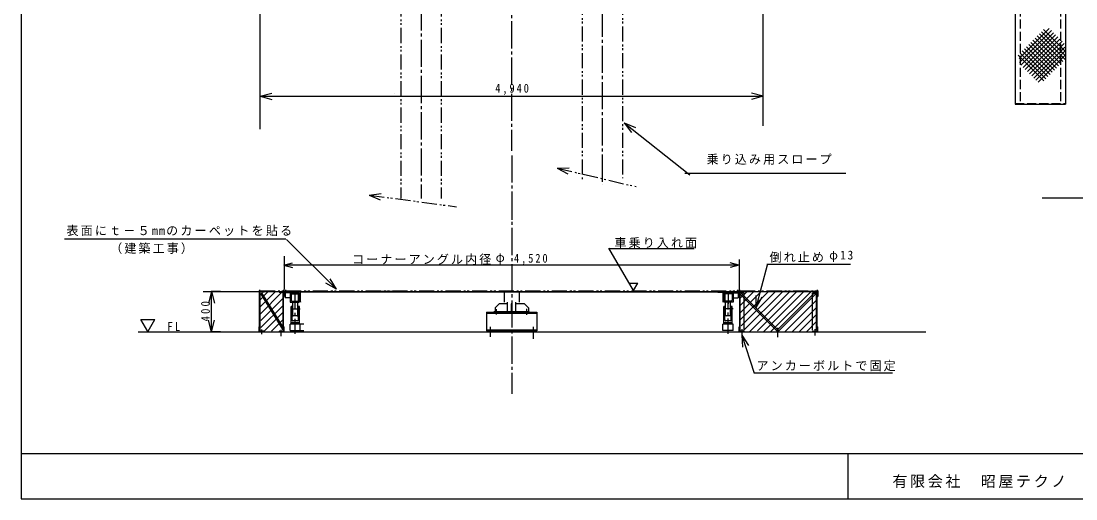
# Model space of a CAD drawing. Units: millimetres, scale not verified. Extents: x -8364 to 8286, y -6039 to 5961.
# Drawn here: x -8364 to 2119, y -6039 to -1292 of the extents above; entities that cross this region are included whole.
import ezdxf
from ezdxf.enums import TextEntityAlignment as Align

# ---------------------------------------------------------------- set-up
doc = ezdxf.new("R2010")
doc.units = ezdxf.units.MM
doc.header["$LTSCALE"] = 30
for name, pattern in [('CHAIN1', [8, 5, -1, 1, -1]), ('CHAIN2', [12, 9, -1, 1, -1]), ('DASHED1', [1.8, 1.2, -0.6]), ('DASHED3', [4, 3, -1]), ('DOUBLE_CHAIN1', [8.8, 5, -1, 0.6, -0.6, 0.6, -1])]:
    doc.linetypes.add(name, pattern=pattern)
doc.layers.add('0-0', color=7, linetype='Continuous')
doc.styles.add('ＭＳ ゴシック', font='')
doc.styles.get('ＭＳ ゴシック').set_extended_font_data('MS Gothic')

msp = doc.modelspace()

# ---------------------------------------------------------------- linework, layer by layer
at = {"layer": '0-0', "linetype": 'CHAIN2'}
for p, q in [((-3488.7, 5185.97), (-3488.7, -2581.4)), ((-4388.7, -756.86), (-4388.7, -3053.43)), ((-2588.59, -817.58), (-2588.59, -2919.94)), ((-3488.59, -2626.52), (-3488.59, -4995.69)), ((-1338.58, -3978.65), (-1338.58, -4101.19))]:
    msp.add_line(p, q, dxfattribs=at)
at = {"layer": '0-0'}
for p, q in [((1515.16, 943.67), (1515.16, -2117.33)), ((2015.16, 943.67), (2015.16, -2117.33)), ((-5988.7, -2365.27), (-5988.7, 127.23)), ((-988.7, -2331.96), (-988.7, -150.17)), ((1853.88, -1365.02), (1555.55, -1663.34)), ((1875.09, -1386.23), (1559.4, -1701.93)), ((1896.31, -1407.44), (1573.03, -1730.72)), ((1917.52, -1428.66), (1594.24, -1751.93)), ((1938.73, -1449.87), (1615.46, -1773.15)), ((1713.41, -1461.4), (1968.35, -1716.33)), ((1734.63, -1440.18), (1989.56, -1695.12)), ((1755.84, -1418.97), (2010.78, -1673.91)), ((1777.05, -1397.76), (2012.74, -1633.44)), ((1798.27, -1376.54), (2015.17, -1593.45)), ((1607.35, -1567.46), (1862.28, -1822.4)), ((1628.56, -1546.25), (1883.5, -1801.19)), ((1959.95, -1471.08), (1636.67, -1794.36)), ((1649.77, -1525.04), (1904.71, -1779.97)), ((1981.16, -1492.3), (1657.88, -1815.57)), ((1670.99, -1503.82), (1925.92, -1758.76)), ((2002.37, -1513.51), (1679.1, -1836.79)), ((1692.2, -1482.61), (1947.14, -1737.55)), ((2008.37, -1549.94), (1700.31, -1858)), ((1543.71, -1631.1), (1798.64, -1886.04)), ((1564.92, -1609.89), (1819.86, -1864.82)), ((1586.13, -1588.68), (1841.07, -1843.61)), ((2013.62, -1587.12), (1721.52, -1879.21)), ((2014.64, -1628.52), (1742.74, -1900.43)), ((-5988.7, -2038.48), (-5872.79, -2007.42)), ((-5988.7, -2038.48), (-988.7, -2038.48)), ((-5988.7, -2038.48), (-5872.79, -2069.54)), ((-988.7, -2038.48), (-1104.61, -2007.42)), ((-988.7, -2038.48), (-1104.61, -2069.54)), ((1515.16, -2117.33), (2015.16, -2117.33)), ((-2369.33, -2302.58), (-1718.6, -2819.83)), ((-2369.33, -2302.58), (-2259.26, -2350.4)), ((-2369.33, -2302.58), (-2297.91, -2399.02)), ((-1768.65, -2803.15), (-166.85, -2803.15)), ((1782, -3047.72), (3837.64, -3047.72)), ((-3488.59, -3160.48), (-3488.59, -3265.05)), ((-5732.35, -3457.92), (-7933.67, -3457.92)), ((-5231.15, -3955.68), (-5726.28, -3460.56)), ((-2278.68, -3970.07), (-2522.09, -3548.47)), ((-2517.44, -3551.93), (-1675.61, -3551.93)), ((-5748.34, -3626.61), (-5748.34, -3957.17)), ((-1228.35, -3661.17), (-1228.35, -3984.95)), ((-5752.61, -3716.61), (-5665.67, -3693.32)), ((-1231.26, -3716.61), (-1318.19, -3693.32)), ((-1231.26, -3716.61), (-1318.19, -3739.9)), ((-1060.03, -4137.19), (-946.38, -3713.04)), ((-954.4, -3708.61), (-121.61, -3708.61)), ((-5231.15, -3955.68), (-5291.15, -3851.75)), ((-6554.92, -3978.86), (-5749.64, -3978.86)), ((-6472.04, -3978.86), (-6503.09, -4094.77)), ((-6382.04, -3978.86), (-6475.35, -3978.86)), ((-6472.04, -4378.86), (-6472.04, -3978.86)), ((-6472.04, -3978.86), (-6440.98, -4094.77)), ((-6224.41, -3978.86), (-6035.05, -3978.86)), ((-6056.2, -3978.86), (-5763.27, -3978.86)), ((-5999.13, -3972.85), (-5999.13, -4028.86)), ((-5999.13, -3978.65), (-5999.13, -4028.86)), ((-5999.13, -3978.65), (-5999.13, -4028.86)), ((-5999.13, -3978.86), (-5999.13, -4028.86)), ((-5907.72, -3979.87), (-5987.95, -4060.09)), ((-5838.63, -3981.49), (-5984.83, -4127.69)), ((-5949.13, -3980.86), (-5949.13, -3978.86)), ((-5799.39, -3980.86), (-5799.39, -3978.86)), ((-5749.39, -3972.9), (-5749.39, -4028.99)), ((-5739.44, -3978.86), (-5498.84, -3978.86)), ((-5739.39, -3972.79), (-5739.39, -3985.09)), ((-5520.39, -3978.86), (-1238.48, -3978.86)), ((-5231.15, -3955.68), (-5335.08, -3895.68)), ((-4537.47, -3978.86), (-4941.48, -3978.86)), ((-3141.15, -3979.4), (-3141.76, -3979.75)), ((-2321.18, -3896.41), (-2233.53, -3896.41)), ((-2278.68, -3970.07), (-2235.01, -3894.42)), ((-2225.51, -3978.86), (-2132.84, -3978.86)), ((-1895.7, -3978.86), (-1665.73, -3978.86)), ((-1238.58, -3972.94), (-1238.58, -4040.85)), ((-1230.67, -3978.84), (-1230.56, -3978.84)), ((-1228.55, -3972.87), (-1228.55, -4028.86)), ((-1228.55, -3978.65), (-1228.55, -4028.86)), ((-1228.55, -3978.65), (-1228.55, -4028.86)), ((-1228.55, -3978.86), (-1228.55, -4028.86)), ((-1228.51, -3978.86), (-780.69, -3978.86)), ((-1216.04, -4115.27), (-1080.73, -3979.96)), ((-1207.27, -4318.64), (-870.72, -3982.09)), ((-1178.55, -3980.86), (-1178.55, -3978.86)), ((-1125.15, -4377.94), (-728.39, -3981.18)), ((-1019.19, -3969.48), (-1019.19, -3969.61)), ((-1009.19, -3969.48), (-1009.19, -3969.78)), ((-1008.96, -3978.86), (-447.32, -3978.86)), ((-912.61, -4377.53), (-515.84, -3980.76)), ((-446.83, -3978.86), (-816.07, -3978.86)), ((-497.46, -3980.86), (-497.46, -3978.86)), ((-447.46, -3972.86), (-447.46, -4028.86)), ((-447.46, -3978.65), (-447.46, -4028.86)), ((-5997.13, -4028.86), (-5999.13, -4028.86)), ((-5993.13, -3992.27), (-5993.13, -4027.87)), ((-5993.13, -4364.83), (-5993.13, -3993.36)), ((-5988.13, -3995.67), (-5993.11, -3995.67)), ((-5988.38, -4028.86), (-5988.57, -4028.86)), ((-5988.13, -4361.66), (-5988.13, -3995.67)), ((-5986.2, -3998.07), (-5764.1, -4358.07)), ((-5772.54, -3986.1), (-5985.46, -4199.03)), ((-5953.13, -3984.86), (-5984.63, -3984.86)), ((-5763.42, -4047.7), (-5981.97, -4266.25)), ((-5973.43, -3990.19), (-5751.34, -4350.19)), ((-5795.39, -3984.86), (-5763.89, -3984.86)), ((-5760.39, -3995.67), (-5755.4, -3995.67)), ((-5760.39, -4361.66), (-5760.39, -3995.67)), ((-5760.13, -4028.86), (-5759.95, -4028.86)), ((-5755.39, -3992.27), (-5755.39, -4027.87)), ((-5755.39, -4364.83), (-5755.39, -3993.36)), ((-5751.39, -4028.86), (-5749.39, -4028.86)), ((-1431.07, -3985.07), (-5739.39, -3985.07)), ((-5739.39, -3990.96), (-5739.39, -4041)), ((-5689.43, -4041), (-5739.39, -4041)), ((-5685.03, -3991), (-5739.24, -3991)), ((-5689.32, -4084.51), (-5689.56, -4084.51)), ((-5689.28, -4084.51), (-5689.52, -4084.51)), ((-5689.3, -3990.57), (-5689.3, -4085.35)), ((-5685.03, -3991), (-5689.3, -3991)), ((-5689.3, -4085.35), (-5599.01, -4085.35)), ((-5679.83, -3994.07), (-5608.3, -3994.07)), ((-5679.54, -4003.07), (-5608.3, -4003.07)), ((-5679.3, -3985.07), (-5679.3, -3985.04)), ((-5679.3, -3996.67), (-5679.3, -4066.49)), ((-5670.3, -4075), (-5605.3, -4075)), ((-5619.69, -4085.35), (-5659.69, -4085.35)), ((-5655.01, -4084.51), (-5655.25, -4084.51)), ((-5649.97, -4087.24), (-5649.97, -4087.76)), ((-5649.93, -4087.24), (-5649.93, -4087.76)), ((-5638.13, -4085.16), (-5638.13, -4084.97)), ((-5638.09, -4085.16), (-5638.09, -4084.97)), ((-5609.3, -3995.28), (-5609.3, -4074.65)), ((-5603.81, -4085.16), (-5603.81, -4084.97)), ((-5599.3, -4003.07), (-5599.3, -4069.07)), ((-5599.3, -4081), (-5599.3, -4085)), ((-5593.34, -4075.07), (-5589.31, -4075.07)), ((-5593.3, -4075.07), (-5589.27, -4075.07)), ((-5589.3, -3984.89), (-5589.3, -4085.07)), ((-5581.66, -4087.24), (-5581.66, -4087.37)), ((-3563.59, -3986.36), (-3563.59, -4085.01)), ((-3528.84, -4175.51), (-3528.84, -4084.23)), ((-3448.84, -4175.81), (-3448.84, -4084.53)), ((-3413.59, -3985.63), (-3413.59, -4083.91)), ((-1439.36, -3984.93), (-1238.48, -3984.93)), ((-1384.58, -4074.93), (-1388.61, -4074.93)), ((-1388.58, -3984.74), (-1388.58, -4085.07)), ((-1388.21, -4083.91), (-1388.45, -4083.91)), ((-1288.58, -4084.86), (-1378.87, -4084.86)), ((-1378.58, -4002.93), (-1378.58, -4068.93)), ((-1378.58, -4080.86), (-1378.58, -4084.86)), ((-1307.58, -4074.86), (-1372.58, -4074.86)), ((-1298.06, -3993.93), (-1369.58, -3993.93)), ((-1298.35, -4002.93), (-1369.58, -4002.93)), ((-1368.58, -3995.13), (-1368.58, -4074.51)), ((-1318.58, -4084.75), (-1358.58, -4084.75)), ((-1348.86, -4086.64), (-1348.86, -4087.15)), ((-1337.02, -4084.55), (-1337.02, -4084.36)), ((-1314.86, -4086.64), (-1314.86, -4086.76)), ((-1298.58, -3996.53), (-1298.58, -4066.34)), ((-1292.69, -3990.85), (-1238.42, -3990.85)), ((-1288.58, -3990.86), (-1288.58, -4084.86)), ((-1288.45, -4040.85), (-1238.58, -4040.85)), ((-1226.55, -4028.86), (-1228.55, -4028.86)), ((-1222.55, -3992.27), (-1222.55, -4027.87)), ((-1222.55, -4364.83), (-1222.55, -3993.36)), ((-1177.53, -3995.67), (-1222.53, -3995.67)), ((-1220.99, -4002.38), (-843.85, -4379.52)), ((-1217.81, -4028.86), (-1217.99, -4028.86)), ((-1217.55, -4361.66), (-1217.55, -3995.67)), ((-1217.18, -4045.71), (-1156.02, -3984.54)), ((-1215.98, -3984.86), (-1182.5, -3984.86)), ((-1215.92, -4185.86), (-1014.32, -3984.26)), ((-1215.54, -4256.2), (-944.1, -3984.76)), ((-1181.82, -3984.86), (-1214.05, -3984.86)), ((-1182.06, -4364.13), (-801.77, -3983.85)), ((-1177.55, -4361.66), (-1177.55, -3995.67)), ((-1060.03, -4137.19), (-1060.03, -4017.19)), ((-1060.03, -4137.19), (-1000.03, -4033.26)), ((-1047.03, -4370.53), (-661.98, -3985.48)), ((-982.19, -4376.4), (-590.5, -3984.7)), ((-853, -4367.42), (-471.44, -3985.86)), ((-842.39, -4378.02), (-461.16, -3996.79)), ((-772.81, -4379.15), (-464.85, -4071.19)), ((-498.46, -4361.66), (-498.46, -3995.67)), ((-498.22, -3995.67), (-453.47, -3995.67)), ((-493.46, -3984.86), (-461.96, -3984.86)), ((-472.23, -3985.72), (-461.16, -3996.79)), ((-458.46, -4361.66), (-458.46, -3995.67)), ((-458.2, -4028.86), (-458.02, -4028.86)), ((-453.46, -3992.27), (-453.46, -4027.87)), ((-453.46, -3992.31), (-453.46, -4028.86)), ((-453.46, -4364.83), (-453.46, -3993.36)), ((-449.46, -4028.86), (-447.46, -4028.86)), ((-5761.06, -4116.05), (-5979.98, -4334.97)), ((-5761.31, -4187.01), (-5947.62, -4373.32)), ((-5671.19, -4127), (-5681.19, -4127)), ((-5681.19, -4302.55), (-5681.19, -4127)), ((-5671.15, -4127), (-5681.15, -4127)), ((-5671.19, -4261.54), (-5671.19, -4127)), ((-5664.69, -4215.35), (-5664.69, -4090.35)), ((-5614.65, -4215.35), (-5614.65, -4090.35)), ((-5598.19, -4127), (-5608.19, -4127)), ((-5608.19, -4262.63), (-5608.19, -4127)), ((-5598.15, -4127), (-5608.15, -4127)), ((-5598.19, -4302.19), (-5598.19, -4127)), ((-5598.15, -4302.19), (-5598.15, -4139.09)), ((-3738.59, -4184.86), (-3738.59, -4369.42)), ((-3653.3, -4140.86), (-3613.3, -4100.86)), ((-3653.3, -4140.86), (-3653.3, -4174.69)), ((-3529.55, -4100.86), (-3613.3, -4100.86)), ((-3485.6, -4100.86), (-3493.04, -4100.86)), ((-3491.84, -4176.1), (-3491.84, -4100.86)), ((-3485.84, -4176.1), (-3485.84, -4100.86)), ((-3361.29, -4100.86), (-3449.76, -4100.86)), ((-3361.29, -4100.86), (-3321.29, -4140.86)), ((-3321.29, -4140.86), (-3321.29, -4174.69)), ((-3313.84, -4184.86), (-3313.84, -4175.86)), ((-1370.08, -4126.4), (-1380.08, -4126.4)), ((-1380.08, -4301.94), (-1380.08, -4126.4)), ((-1370.08, -4260.93), (-1370.08, -4126.4)), ((-1363.58, -4214.75), (-1363.58, -4089.75)), ((-1313.58, -4214.75), (-1313.58, -4089.75)), ((-1297.08, -4126.4), (-1307.08, -4126.4)), ((-1307.08, -4262.02), (-1307.08, -4126.4)), ((-1297.08, -4301.58), (-1297.08, -4126.4)), ((-701.41, -4378.46), (-459.07, -4136.12)), ((-7099.97, -4372.05), (-7033.52, -4256.96)), ((-6472.04, -4378.86), (-6503.09, -4262.95)), ((-6472.04, -4378.86), (-6440.98, -4262.95)), ((-5760.07, -4256.48), (-5875.91, -4372.32)), ((-5598.26, -4290.99), (-5681.34, -4290.99)), ((-5597.76, -4290.99), (-5681.3, -4290.99)), ((-5616.52, -4270.99), (-5663.08, -4270.99)), ((-5616.48, -4270.99), (-5663.04, -4270.99)), ((-5619.69, -4220.35), (-5659.69, -4220.35)), ((-5619.65, -4220.35), (-5659.65, -4220.35)), ((-3736.45, -4194.86), (-3239.27, -4194.86)), ((-1297.15, -4290.39), (-1380.23, -4290.39)), ((-1315.41, -4270.39), (-1361.97, -4270.39)), ((-1318.58, -4219.75), (-1358.58, -4219.75)), ((-630.09, -4377.85), (-459.35, -4207.11)), ((-560.12, -4378.59), (-459.28, -4277.75)), ((-7200.09, -4378.86), (628.14, -4378.86)), ((-6382.04, -4378.86), (-6475.35, -4378.86)), ((-5999.13, -4378.32), (-5999.13, -4328.47)), ((-5997.13, -4328.47), (-5999.13, -4328.47)), ((-5999.13, -4378.32), (-5999.13, -4328.47)), ((-5993.13, -4365.06), (-5993.13, -4329.46)), ((-5993.13, -4369.1), (-5993.13, -4369.15)), ((-5988.13, -4361.66), (-5993.11, -4361.66)), ((-5988.38, -4328.47), (-5988.57, -4328.47)), ((-5953.13, -4372.47), (-5984.63, -4372.47)), ((-5949.13, -4376.47), (-5949.13, -4378.47)), ((-5799.39, -4376.47), (-5799.39, -4378.47)), ((-5795.39, -4372.47), (-5763.89, -4372.47)), ((-5760.39, -4361.66), (-5755.4, -4361.66)), ((-5760.13, -4328.47), (-5759.95, -4328.47)), ((-5755.39, -4365.06), (-5755.39, -4329.46)), ((-5755.39, -4369.1), (-5755.39, -4369.15)), ((-5751.39, -4328.47), (-5749.39, -4328.47)), ((-5749.39, -4378.79), (-5749.39, -4328.41)), ((-5589.69, -4302.99), (-5689.69, -4302.99)), ((-5589.36, -4302.99), (-5689.69, -4302.99)), ((-5689.69, -4366.63), (-5689.69, -4302.99)), ((-5589.36, -4367.99), (-5689.69, -4367.99)), ((-5589.33, -4302.99), (-5689.65, -4302.99)), ((-5689.65, -4366.63), (-5689.65, -4302.99)), ((-5589.38, -4302.99), (-5689.65, -4302.99)), ((-5589.33, -4367.99), (-5689.65, -4367.99)), ((-5681.19, -4302.99), (-5681.19, -4302.39)), ((-5681.15, -4302.99), (-5681.15, -4302.39)), ((-5555.38, -4302.99), (-5655.38, -4302.99)), ((-5555.05, -4367.99), (-5655.38, -4367.99)), ((-5646.88, -4302.99), (-5646.88, -4302.39)), ((-5598.19, -4303.04), (-5598.19, -4301.71)), ((-5598.15, -4303.04), (-5598.15, -4301.71)), ((-5589.69, -4367.09), (-5589.69, -4302.99)), ((-5589.65, -4367.09), (-5589.65, -4302.99)), ((-5563.88, -4303.04), (-5563.88, -4301.71)), ((-3738.59, -4369.42), (-3238.59, -4369.42)), ((-3737.38, -4359.42), (-3240.21, -4359.42)), ((-1288.58, -4302.39), (-1388.58, -4302.39)), ((-1288.25, -4302.39), (-1388.58, -4302.39)), ((-1388.58, -4366.03), (-1388.58, -4302.39)), ((-1288.25, -4367.39), (-1388.58, -4367.39)), ((-1380.08, -4302.39), (-1380.08, -4301.78)), ((-1297.08, -4302.43), (-1297.08, -4301.11)), ((-1288.58, -4366.49), (-1288.58, -4302.39)), ((-1228.55, -4378.32), (-1228.55, -4328.47)), ((-1226.55, -4328.47), (-1228.55, -4328.47)), ((-1228.55, -4378.32), (-1228.55, -4328.47)), ((-1222.55, -4365.06), (-1222.55, -4329.46)), ((-1222.55, -4369.1), (-1222.55, -4369.15)), ((-1217.55, -4361.66), (-1222.53, -4361.66)), ((-1217.81, -4328.47), (-1217.99, -4328.47)), ((-1182.55, -4372.47), (-1214.05, -4372.47)), ((-1178.55, -4376.47), (-1178.55, -4378.47)), ((-847.73, -4338.65), (-847.73, -4433.18)), ((-497.46, -4376.47), (-497.46, -4378.47)), ((-493.46, -4372.47), (-461.96, -4372.47)), ((-458.46, -4361.66), (-453.47, -4361.66)), ((-458.2, -4328.47), (-458.02, -4328.47)), ((-453.46, -4365.06), (-453.46, -4329.46)), ((-453.46, -4369.1), (-453.46, -4369.15)), ((-449.46, -4328.47), (-447.46, -4328.47)), ((-447.46, -4378.86), (-447.46, -4328.47)), ((-1200.21, -4413.13), (-1077.97, -4790.98)), ((-1200.21, -4413.13), (-1134.98, -4513.85)), ((-1200.21, -4413.13), (-1194.08, -4532.97)), ((-1077.97, -4785.42), (296.86, -4785.42)), ((-8363.99, -5588.99), (8286.01, -5588.99)), ((-143.99, -6038.99), (-143.99, -5588.08))]:
    msp.add_line(p, q, dxfattribs=at)
at = {"layer": '0-0', "linetype": 'DASHED3'}
for p, q in [((1565.16, 882.67), (1565.16, -2117.33)), ((1965.16, 882.67), (1965.16, -2117.33)), ((1515.16, -2112.33), (2015.16, -2112.33))]:
    msp.add_line(p, q, dxfattribs=at)
at = {"layer": '0-0', "linetype": 'DOUBLE_CHAIN1'}
for p, q in [((-4588.7, -832.09), (-4588.7, -3053.43)), ((-4188.7, -832.09), (-4188.7, -3053.43)), ((-2788.59, -817.58), (-2788.59, -2869.89)), ((-2388.59, -817.58), (-2388.59, -2853.2)), ((-3036.74, -2753.09), (-2916.8, -2749.26)), ((-3036.74, -2753.09), (-2252.53, -2936.63)), ((-3036.74, -2753.09), (-2930.96, -2809.75)), ((-4905.51, -3020.06), (-4786.49, -3004.74)), ((-4905.51, -3020.06), (-4037.87, -3136.85)), ((-4905.51, -3020.06), (-4794.77, -3066.3)), ((-5989.18, -3972.86), (-5759.34, -3972.86)), ((-5729.39, -3972.86), (-1248.59, -3972.86)), ((-1218.5, -3972.86), (-457.38, -3972.86))]:
    msp.add_line(p, q, dxfattribs=at)
at = {"layer": '0-0', "linetype": 'DASHED1'}
msp.add_line((-4651.76, -2009.33), (-4651.86, -2009.47), dxfattribs=at)
at = {"layer": '0-0', "linetype": 'CHAIN1'}
for p, q in [((-5639.69, -4398.85), (-5639.69, -3972.02)), ((-1338.58, -4398.25), (-1338.58, -4075.4)), ((-5589.52, -4152.85), (-5686.96, -4152.85)), ((-5589.49, -4152.85), (-5686.92, -4152.85)), ((-3638.84, -4208.11), (-3638.84, -4152.77)), ((-3338.84, -4211.27), (-3338.84, -4149.61)), ((-1288.41, -4152.25), (-1385.85, -4152.25)), ((-5975.84, -4356.52), (-5975.84, -4401.66)), ((-5782.65, -4358.33), (-5782.65, -4421.52)), ((-3703.59, -4328.23), (-3703.59, -4427.47)), ((-3273.59, -4331.03), (-3273.59, -4449.01)), ((-1200.46, -4353.66), (-1200.46, -4408.94)), ((-477.14, -4353.66), (-477.14, -4415.85))]:
    msp.add_line(p, q, dxfattribs=at)
at = {"layer": '0-0'}
for points in [[(-8363.99, -6038.99), (8286.01, -6038.99), (8286.01, 5961.01), (-8363.99, 5961.01)], [(-5999.14, -3978.87), (-5989.14, -3978.87), (-5989.14, -3968.87), (-5999.14, -3968.87)], [(-5759.39, -3978.87), (-5749.39, -3978.87), (-5749.39, -3968.87), (-5759.39, -3968.87)], [(-5739.39, -3978.85), (-5729.39, -3978.85), (-5729.39, -3968.85), (-5739.39, -3968.85)], [(-1248.58, -3978.86), (-1238.58, -3978.86), (-1238.58, -3968.86), (-1248.58, -3968.86)], [(-1228.53, -3978.84), (-1218.53, -3978.84), (-1218.53, -3968.84), (-1228.53, -3968.84)], [(-457.46, -3978.86), (-447.46, -3978.86), (-447.46, -3968.86), (-457.46, -3968.86)]]:
    msp.add_lwpolyline(points, close=True, dxfattribs=at)
for points in [[(-1231.26, -3716.61), (-5752.61, -3716.61), (-5665.67, -3739.9)], [(-1221.39, -4002.15), (-1210.7, -3991.46), (-833.24, -4368.91)], [(-3738.59, -4184.86), (-3238.59, -4184.86), (-3238.59, -4369.42)], [(-3663.84, -4184.86), (-3663.84, -4175.86), (-3313.84, -4175.86)], [(-7104.08, -4376.16), (-7172.9, -4256.96), (-7033.52, -4256.96)]]:
    msp.add_lwpolyline(points, dxfattribs=at)
for centre, radius, start, end in [((-5953.13, -3980.86), 4, 270, 0), ((-5795.39, -3980.86), 4, 180, 270), ((-1258.45, -3980.77), 14, 7.64041, 7.83001), ((-1182.55, -3980.86), 4, 270, 0), ((-493.46, -3980.86), 4, 180, 270), ((-5997.13, -4024.86), 4, 270, 0), ((-5984.63, -3993.36), 8.5, 90, 180), ((-5763.89, -3993.36), 8.5, 0, 90), ((-5751.39, -4024.86), 4, 180, 270), ((-5685.3, -3997), 6, 0, 90), ((-5670.3, -3985.07), 9, 180, 270), ((-5670.3, -4066), 9, 180, 270), ((-5659.69, -4090.35), 5, 90, 180), ((-5619.65, -4090.35), 5, 0, 90), ((-5619.93, -4072.51), 6, 330, 330.47061), ((-5619.89, -4072.51), 6, 330, 330.47061), ((-5608.3, -4003.07), 9, 0, 90), ((-5605.3, -4081), 6, 0, 90), ((-5593.3, -4069.07), 6, 180, 270), ((-5585.62, -4072.51), 6, 330, 330.47061), ((-1384.58, -4068.93), 6, 270, 0), ((-1369.58, -4002.93), 9, 90, 180), ((-1372.58, -4080.86), 6, 90, 180), ((-1358.58, -4089.75), 5, 90, 180), ((-1357.99, -4072.37), 6, 209.52938, 210), ((-1318.58, -4089.75), 5, 0, 90), ((-1318.42, -4072.51), 6, 330, 330.47061), ((-1307.58, -3984.93), 9, 270, 0), ((-1307.58, -4065.86), 9, 270, 0), ((-1292.58, -3996.86), 6, 90, 180), ((-1226.55, -4024.86), 4, 270, 0), ((-1214.05, -3993.36), 8.5, 90, 180), ((-461.96, -3993.36), 8.5, 0, 90), ((-449.46, -4024.86), 4, 180, 270), ((-5661.69, -4116), 7, 244.62306, 244.79505), ((-5661.65, -4116), 7, 244.62306, 244.79505), ((-5627.38, -4116), 7, 244.62306, 244.79505), ((-1360.58, -4115.4), 7, 244.62306, 244.79505), ((-5661.25, -4260.97), 10, 181.1017, 275.11731), ((-5661.21, -4260.97), 10, 181.1017, 275.11731), ((-5659.69, -4215.35), 5, 180, 270), ((-5659.65, -4215.35), 5, 180, 270), ((-5619.69, -4215.35), 5, 270, 0), ((-5619.65, -4215.35), 5, 270, 0), ((-5618.13, -4261.12), 10, 270, 0), ((-5618.09, -4261.12), 10, 270, 0), ((-1360.13, -4260.36), 10, 181.1017, 275.11731), ((-1358.58, -4214.75), 5, 180, 270), ((-1318.58, -4214.75), 5, 270, 0), ((-1317.02, -4260.51), 10, 270, 0), ((-5997.13, -4332.47), 4, 0, 90), ((-5984.63, -4363.97), 8.5, 180, 270), ((-5953.13, -4376.47), 4, 0, 90), ((-5795.39, -4376.47), 4, 90, 180), ((-5763.89, -4363.97), 8.5, 270, 0), ((-5751.39, -4332.47), 4, 90, 180), ((-1226.55, -4332.47), 4, 0, 90), ((-1214.05, -4363.97), 8.5, 180, 270), ((-1182.55, -4376.47), 4, 0, 90), ((-493.46, -4376.47), 4, 90, 180), ((-461.96, -4363.97), 8.5, 270, 0), ((-449.46, -4332.47), 4, 90, 180)]:
    msp.add_arc(centre, radius, start, end, dxfattribs=at)

# ---------------------------------------------------------------- texts
at = {"layer": '0-0', "style": 'ＭＳ ゴシック'}
msp.add_text('φ', height=87.98, dxfattribs=at).set_placement((-3648.06, -3709.89), align=Align.BOTTOM_LEFT)
at = {"layer": '0-0', "attachment_point": 7, "style": 'ＭＳ ゴシック'}
for s, insert, char_height in [('\\T1.39;\\W0.85;4,940', (-3651.63, -2025.55), 87.98), ('\\T1.17;乗り込み用スロープ', (-1551.74, -2719.72), 87.98), ('\\T1.18;表面にｔ－５mmのカーペットを貼る', (-7913.87, -3428.28), 87.98), ('\\T1.17;車乗り入れ面', (-2467.8, -3549.56), 87.98), ('\\T1.17;（建築工事）', (-7478.31, -3606.46), 87.98), ('\\T1.17;コーナーアングル内径', (-5074.63, -3713.63), 87.98), ('\\T1.39;\\W0.85;4,520', (-3465.41, -3715.11), 87.98), ('\\T1.17;倒れ止め', (-925.96, -3692.36), 87.98), ('\\T1.27;\\W0.95;φ13', (-332.85, -3684.24), 87.98), ('\\T1.37;\\W0.9;FL', (-6910.23, -4369.94), 87.98), ('\\T1.17;アンカーボルトで固定', (-1055.74, -4770.6), 87.98), ('\\T1.17;有限会社\u3000昭屋テクノ', (294.7, -5931.29), 110)]:
    msp.add_mtext(s, dxfattribs=dict(at, insert=insert, char_height=char_height))
at = {"layer": '0-0', "insert": (-6487.04, -4276.36), "char_height": 87.98, "attachment_point": 7, "rotation": 90, "style": 'ＭＳ ゴシック'}
msp.add_mtext('\\T1.38;\\W0.9;400', dxfattribs=at)

doc.saveas('drawing.dxf')
